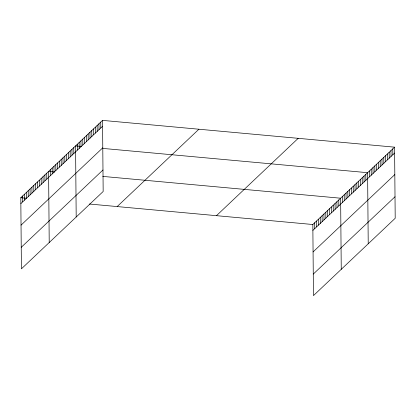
<?xml version="1.0" encoding="UTF-8"?>
<svg xmlns="http://www.w3.org/2000/svg" width="416" height="416" viewBox="0 0 416 416"><rect width="100%" height="100%" fill="white"/><g stroke="black" fill="none" stroke-linecap="round" stroke-linejoin="round"><path stroke-width="0.62" d="M102.544 120.385L103.168 191.49L21.419 268.835L20.8 197.73L102.544 120.385L394.581 147.165L395.2 218.27L313.456 295.615L312.832 224.51L394.581 147.165M20.852 203.622L102.596 126.277M21.039 225.144L102.783 147.8M21.232 247.317L102.981 169.972M117.172 206.565L198.916 129.22M216.46 215.67L298.21 138.325M312.884 230.402L394.633 153.057M313.071 251.924L394.82 174.58M313.269 274.097L395.013 196.752M81.24 146.427L75.572 145.907L76.19 217.017M102.653 148.392L367.604 172.687L368.222 243.797M54.262 171.954L48.594 171.434L49.213 242.538M102.762 176.4L340.626 198.214L341.25 269.318M20.8 197.73L26.468 198.25M89.456 204.027L312.832 224.51M392.782 148.866L392.834 154.757M390.983 150.566L391.035 156.458M389.184 152.266L389.236 158.163M387.384 153.967L387.436 159.864M385.585 155.672L385.637 161.564M383.791 157.373L383.838 163.264M381.992 159.073L382.044 164.97M380.193 160.774L380.245 166.67M378.394 162.479L378.446 168.371M376.594 164.18L376.646 170.071M374.795 165.88L374.847 171.777M372.996 167.58L373.048 173.477M371.202 169.286L371.254 175.178M369.403 170.986L369.455 176.878M365.804 174.387L365.856 180.284M364.005 176.093L364.057 181.984M362.206 177.793L362.258 183.685M360.412 179.494L360.459 185.385M358.613 181.194L358.665 187.091M356.814 182.894L356.866 188.791M355.014 184.6L355.066 190.492M353.215 186.3L353.267 192.192M351.416 188.001L351.468 193.898M349.617 189.701L349.669 195.598M347.823 191.407L347.875 197.298M346.024 193.107L346.076 198.999M344.224 194.808L344.276 200.704M342.425 196.508L342.477 202.405M338.775 199.966L338.827 205.858M336.924 201.718L336.97 207.61M335.067 203.471L335.119 209.362M333.216 205.223L333.268 211.12M331.365 206.976L331.412 212.872M329.508 208.728L329.56 214.625M327.657 210.486L327.709 216.377M325.806 212.238L325.853 218.13M323.95 213.99L324.002 219.882M322.098 215.743L322.15 221.634M320.247 217.495L320.299 223.392M318.391 219.248L318.443 225.144M316.54 221.005L316.592 226.897M314.688 222.758L314.74 228.649M100.75 122.086L100.797 127.977M98.951 123.786L99.003 129.678M97.152 125.486L97.204 131.383M95.352 127.192L95.404 133.084M93.553 128.892L93.605 134.784M91.754 130.593L91.806 136.484M89.955 132.293L90.007 138.19M88.161 133.994L88.208 139.89M86.362 135.699L86.414 141.591M84.562 137.4L84.614 143.291M82.763 139.1L82.815 144.997M80.964 140.8L81.016 146.697M79.165 142.506L79.217 148.398M77.366 144.206L77.418 150.098M73.772 147.607L73.824 153.504M71.973 149.313L72.025 155.204M70.174 151.013L70.226 156.905M68.375 152.714L68.427 158.605M66.576 154.414L66.628 160.311M64.782 156.12L64.828 162.011M62.982 157.82L63.034 163.712M61.183 159.52L61.235 165.412M59.384 161.221L59.436 167.118M57.585 162.921L57.637 168.818M55.786 164.627L55.838 170.518M53.986 166.327L54.038 172.219M52.192 168.028L52.244 173.924M50.393 169.728L50.445 175.625M46.743 173.186L46.79 179.078M44.886 174.938L44.938 180.83M43.035 176.691L43.087 182.588M41.184 178.443L41.236 184.34M39.328 180.196L39.38 186.092M37.476 181.953L37.528 187.845M35.625 183.706L35.677 189.597M33.769 185.458L33.821 191.35M31.918 187.21L31.97 193.102M30.066 188.963L30.118 194.86M28.21 190.715L28.262 196.612M26.359 192.468L26.411 198.364M24.508 194.225L24.56 200.117M22.651 195.978L22.703 201.869"/></g></svg>
